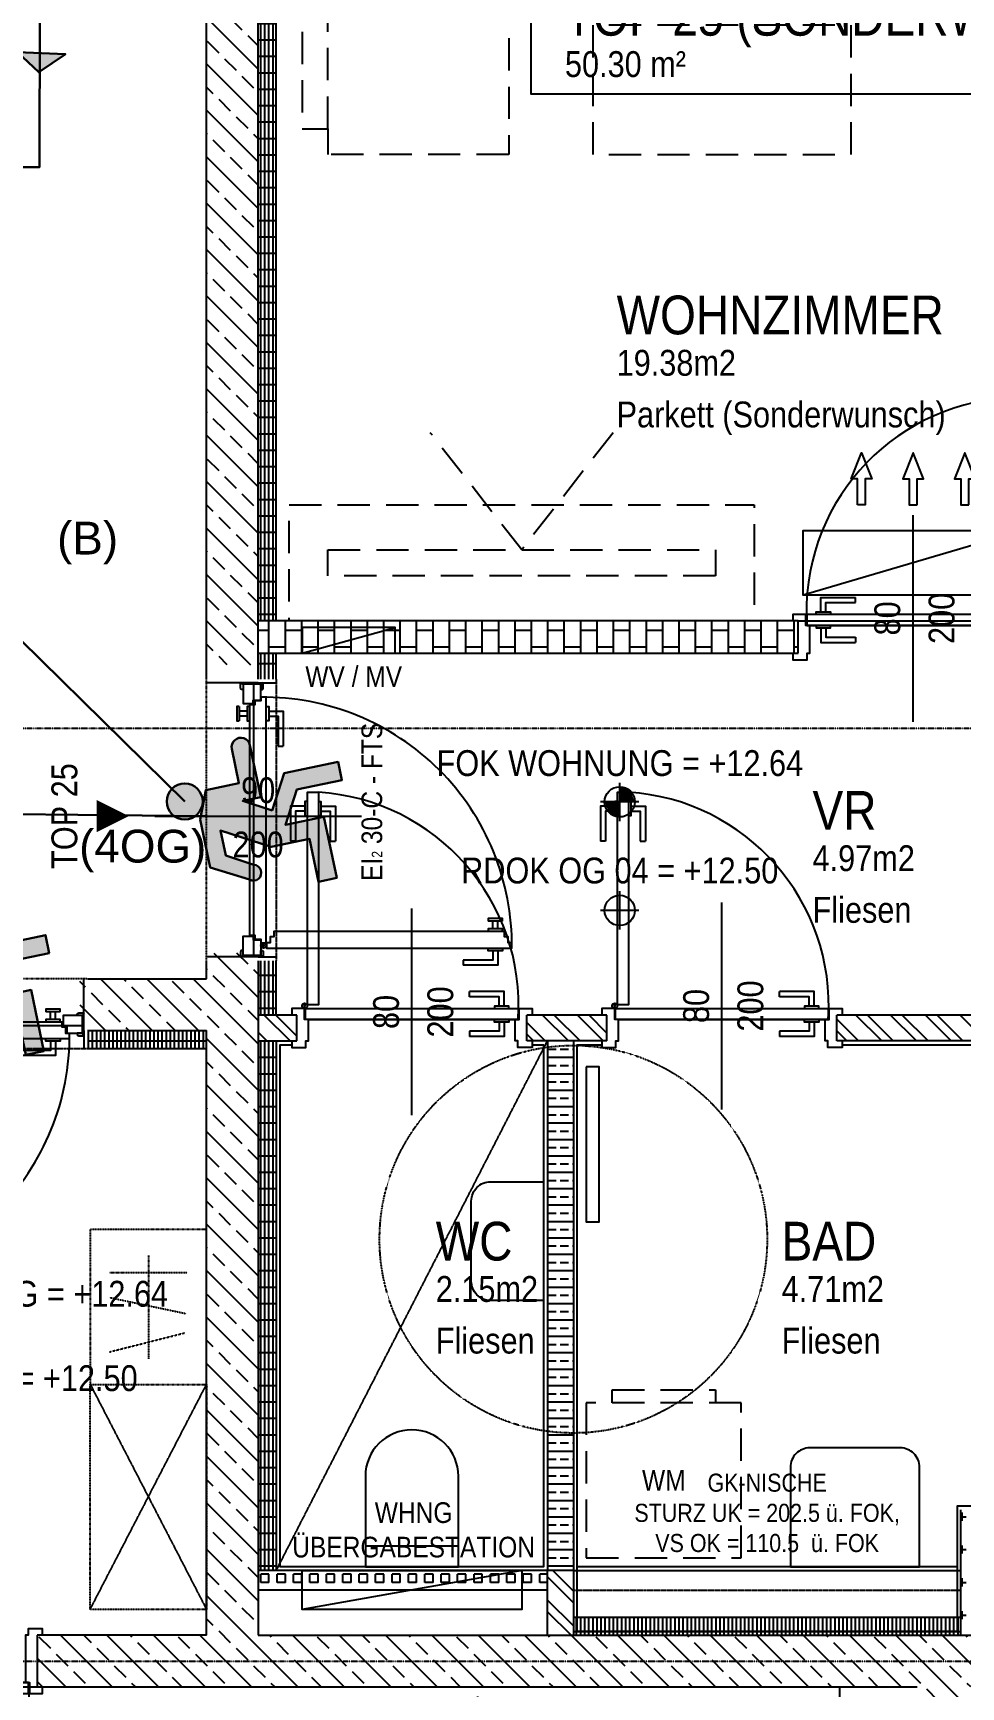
# Model space of a CAD drawing. Header units: millimetres. Extents: x -89828 to -25315, y -35442 to 69272.
# Drawn here: x -35416 to -31825, y 119 to 6519 of the extents above; entities that cross this region are included whole.
import ezdxf
from ezdxf.enums import TextEntityAlignment as Align

# ---------------------------------------------------------------- set-up
doc = ezdxf.new("R2010")
doc.units = ezdxf.units.MM
for name, pattern in [('HIDDEN', [0.375, 0.25, -0.125]), ('HIDDEN2', [0.1875, 0.125, -0.0625]), ('STRICHPUNKT', [1, 0.5, -0.25, 0, -0.25])]:
    doc.linetypes.add(name, pattern=pattern)
for name, color, linetype in [('00_HLP---------M0', 6, 'Continuous'), ('01-ANS-G00-L04-M0', 8, 'Continuous'), ('01-SYM-G00-L04-M0', 8, 'Continuous'), ('01-TXT---------M0', 1, 'Continuous'), ('01-TXT---------PP', 1, 'Continuous'), ('01-TXT-G00-L04-M0', 1, 'Continuous'), ('02-ANS-G00-L04-M0', 8, 'Continuous'), ('02-AXO-G00-L04-M0', 8, 'STRICHPUNKT'), ('02-DIM-G00-L04-ACHSEN', 8, 'Continuous'), ('02-FIL-G00-L04-ORANGE', 40, 'Continuous'), ('02-FIL-G00-L04-STB', 8, 'Continuous'), ('02-FLI-G00-L04-M0', 141, 'Continuous'), ('02-HID-G00-L04-M0', 8, 'HIDDEN2'), ('02-TWA---------M0', 4, 'Continuous'), ('02-TWA-G00-L04-M0', 4, 'Continuous'), ('02-ZWA---------M0', 2, 'Continuous'), ('02-ZWA-G00-L04-M0', 2, 'Continuous'), ('03-HID-G00-L04-M0', 8, 'HIDDEN2'), ('05-STO---------M0', 1, 'Continuous'), ('05-STO--------M0', 1, 'Continuous'), ('05-SYM---------M0', 8, 'Continuous'), ('05-SYM--------M0', 8, 'Continuous'), ('05-SYM-G00-L04-M0', 8, 'Continuous'), ('05-TXT--------M0', 8, 'Continuous'), ('05-TXT-G00-L04-M0', 8, 'Continuous'), ('05_HLP---------M0', 6, 'Continuous'), ('07-BAR-G00-L04-M0', 8, 'HIDDEN2'), ('07-SAN-G00-L04-FBHZG-EVERT', 8, 'Continuous'), ('07-SAN-G00-L04-KLIMA', 8, 'Continuous'), ('07-SAN-G00-L04-M0', 8, 'Continuous'), ('07-SYM-G00-L04-M0', 8, 'STRICHPUNKT'), ('07_MOB-G00-L04-M0', 6, 'HIDDEN2')]:
    doc.layers.add(name, color=color, linetype=linetype)
doc.styles.add('ARIAL', font='arial.ttf', dxfattribs={"width": 0.85})
doc.styles.get("Standard").update_dxf_attribs({"font": 'arial.ttf'})
doc.dimstyles.new('pp chromy&schneider', dxfattribs={"dimscale": 0.005, "dimtxt": 25, "dimasz": 10, "dimexe": 0, "dimexo": 0, "dimgap": 5, "dimtad": 1, "dimdec": 1, "dimlfac": 100, "dimrnd": 0.1, "dimzin": 9, "dimdsep": 46, "dimtxsty": 'ARIAL', "dimblk": 'c&s kote', "dimcen": 0, "dimse1": 1, "dimse2": 1, "dimclrd": 8, "dimclrt": 8, "dimadec": 0, "dimazin": 0, "dimtfac": 0.75, "dimtdec": 1, "dimtix": 1, "dimtmove": 2, "dimatfit": 0, "dimldrblk": 'NONE', "dimfxl": 1, "dimtolj": 1, "dimlwd": -1, "dimarcsym": 0})
pattern_1 = [(135, (-114957.16, -39290.58), (-89.80256, -89.80256), []), (135, (-114957.16, -39200.78), (-89.80256, -89.80256), [63.5, -31.75])]
pattern_2 = [(90, (-114957.161, -39290.578), (-15.875, 4e-13), []), (180, (-114957.16, -39290.58), (-2e-12, -63.5), [])]
pattern_3 = [(135, (-114957.16, -39290.58), (-67.35192, -67.35192), []), (135, (-114957.16, -39245.68), (-67.35192, -67.35192), [])]

# ---------------------------------------------------------------- blocks, each defined once
blk = doc.blocks.new('05-TXT')
at = {"layer": '05-TXT--------M0'}
blk.add_line((-0.4, 0), (0.4, 0), dxfattribs=at)
at = {"layer": '05-TXT--------M0', "color": 8, "style": 'ARIAL', "width": 0.85}
blk.add_attdef('BREITE', text='', height=0.1, dxfattribs=at).set_placement((0, 0.05), align=Align.CENTER)
blk.add_attdef('HÖHE', text='', height=0.1, rotation=360, dxfattribs=at).set_placement((0, -0.06), align=Align.TOP_CENTER)
blk = doc.blocks.new('01-SQM')
at = {"layer": '01-TXT---------M0', "color": 1, "style": 'ARIAL', "width": 0.85}
blk.add_attdef('ROOM', (0, 0), '', height=0.15, dxfattribs=at)
blk.add_attdef('AREA', text='', height=0.1, dxfattribs=at).set_placement((0, -0.06), align=Align.TOP_LEFT)
at = {"layer": '01-TXT---------PP', "color": 1, "style": 'ARIAL', "width": 0.85}
blk.add_attdef('NR', text='', height=0.15, dxfattribs=at).set_placement((-0.1173, 0), align=Align.RIGHT)
blk.add_attdef('FLOOR', text='', height=0.1, dxfattribs=at).set_placement((0, -0.26), align=Align.TOP_LEFT)
blk = doc.blocks.new('WET')
at = {"layer": '02-TWA---------M0'}
for points in [[(-0.53, 0), (-0.53, 0.2)], [(0.53, 0), (0.53, 0.2)]]:
    blk.add_lwpolyline(points, dxfattribs=at)
at = {"layer": '02-ZWA---------M0'}
for points in [[(-0.53, 0), (-0.53, -0.07)], [(0.53, 0), (0.53, -0.07)]]:
    blk.add_lwpolyline(points, dxfattribs=at)
at = {"layer": '05-STO---------M0'}
for points in [[(-0.525, 0.058), (-0.505, 0.058), (-0.505, 0.063, 0.414214), (-0.51, 0.068), (-0.53, 0.068)], [(0.525, 0.058), (0.505, 0.058), (0.505, 0.063, -0.414214), (0.51, 0.068), (0.53, 0.068)], [(-0.525, -0.01), (-0.505, -0.01), (-0.505, -0.015, -0.414214), (-0.51, -0.02), (-0.53, -0.02)], [(0.525, -0.01), (0.505, -0.01), (0.505, -0.015, 0.414214), (0.51, -0.02), (0.53, -0.02)]]:
    blk.add_lwpolyline(points, format="xyb", close=True, dxfattribs=at)
for points in [[(-0.464, -0.01), (-0.525, -0.01), (-0.525, 0.058), (-0.45, 0.058), (-0.45, 0.058), (-0.45, 0.058), (-0.45, 0.0195), (-0.464, 0.0195), (-0.464, -0.01)], [(0.464, -0.01), (0.525, -0.01), (0.525, 0.058), (0.45, 0.058), (0.45, 0.058), (0.45, 0.058), (0.45, 0.0195), (0.464, 0.0195), (0.464, -0.01)]]:
    blk.add_lwpolyline(points, dxfattribs=at)
at = {"layer": '05-SYM---------M0'}
for p, q in [((-0.422, -0.908), (-0.392, -0.908)), ((-0.422, -0.928), (-0.392, -0.928))]:
    blk.add_line(p, q, dxfattribs=at)
for points in [[(0.53, 0.018), (-0.53, 0.018)], [(-0.432, -0.061), (-0.432, -0.061), (-0.452, -0.061), (-0.452, -0.046), (-0.476, -0.046), (-0.476, -0.032), (-0.496, -0.032), (-0.496, -0.982), (-0.476, -0.982), (-0.476, -0.968), (-0.452, -0.968), (-0.452, -0.953), (-0.432, -0.953), (-0.432, -0.061)], [(-0.491, -0.021), (-0.481, -0.021)], [(-0.486, -0.026), (-0.486, -0.016)], [(-0.506, -0.928), (-0.562, -0.928), (-0.562, -0.793)], [(-0.542, -0.793), (-0.562, -0.793)], [(-0.506, -0.908), (-0.542, -0.908), (-0.542, -0.793)], [(-0.496, -0.9455), (-0.506, -0.9455), (-0.506, -0.8905), (-0.496, -0.8905)], [(-0.432, -0.9455), (-0.422, -0.9455), (-0.422, -0.8905), (-0.432, -0.8905)], [(-0.392, -0.9455), (-0.382, -0.9455), (-0.382, -0.8905), (-0.392, -0.8905)], [(-0.392, -0.9455), (-0.392, -0.8905)]]:
    blk.add_lwpolyline(points, dxfattribs=at)
blk.add_circle((-0.486, -0.021), 0.01, dxfattribs=at)
blk.add_arc((-0.486, -0.021), 0.9611, 269.40381, 0.65581, dxfattribs=at)
at = {"layer": '05_HLP---------M0'}
for p, q in [((0.401, 0.043), (0.401, 0.073)), ((0.421, 0.043), (0.421, 0.073))]:
    blk.add_line(p, q, dxfattribs=at)
for points in [[(0.4385, 0.073), (0.4385, 0.083), (0.3835, 0.083), (0.3835, 0.073)], [(0.4385, 0.073), (0.3835, 0.073)], [(-0.446, 0.033), (-0.446, 0.033), (-0.446, 0.013), (-0.461, 0.013), (-0.461, -0.011), (-0.475, -0.011), (-0.475, -0.031), (0.475, -0.031), (0.475, -0.011), (0.461, -0.011), (0.461, 0.013), (0.446, 0.013), (0.446, 0.033), (-0.446, 0.033)], [(0.4385, 0.033), (0.4385, 0.043), (0.3835, 0.043), (0.3835, 0.033)], [(0.421, -0.041), (0.421, -0.097), (0.286, -0.097)], [(0.401, -0.041), (0.401, -0.077), (0.286, -0.077)], [(0.4385, -0.031), (0.4385, -0.041), (0.3835, -0.041), (0.3835, -0.031)], [(0.286, -0.077), (0.286, -0.097)]]:
    blk.add_lwpolyline(points, dxfattribs=at)
blk = doc.blocks.new('TÜR-80_20er-WAND')
at = {"layer": '00_HLP---------M0'}
for points in [[(-0.3575, 0.045), (-0.3575, 0.101), (-0.2225, 0.101)], [(-0.3375, 0.045), (-0.3375, 0.081), (-0.2225, 0.081)], [(-0.2225, 0.081), (-0.2225, 0.101)], [(-0.375, 0.035), (-0.375, 0.045), (-0.32, 0.045), (-0.32, 0.035)], [(0.4, -0.007), (-0.4, -0.007)], [(-0.375, -0.007), (-0.375, -0.017), (-0.32, -0.017), (-0.32, -0.007)], [(-0.3575, -0.017), (-0.3575, -0.073), (-0.2225, -0.073)], [(-0.3375, -0.017), (-0.3375, -0.053), (-0.2225, -0.053)], [(-0.2225, -0.053), (-0.2225, -0.073)]]:
    blk.add_lwpolyline(points, dxfattribs=at)
blk.add_lwpolyline([(0.4115, 0.035), (-0.4115, 0.035), (-0.4115, 0.035), (-0.4115, -0.007), (0.4115, -0.007)], close=True, dxfattribs=at)
at = {"layer": '02-TWA---------M0'}
for points in [[(-0.445, -0.19), (-0.445, 0.01)], [(0.445, -0.19), (0.445, 0.01)]]:
    blk.add_lwpolyline(points, dxfattribs=at)
at = {"layer": '05-STO--------M0'}
for points in [[(-0.465, -0.19), (-0.465, -0.215), (-0.41, -0.215), (-0.41, -0.19), (-0.4, -0.19), (-0.4, -0.007), (-0.415, -0.007), (-0.415, 0.035), (-0.465, 0.035), (-0.465, 0.01)], [(0.465, -0.19), (0.465, -0.215), (0.41, -0.215), (0.41, -0.19), (0.4, -0.19), (0.4, -0.007), (0.415, -0.007), (0.415, 0.035), (0.465, 0.035), (0.465, 0.01)]]:
    blk.add_lwpolyline(points, dxfattribs=at)
at = {"layer": '05-SYM---------M0'}
for points in [[(0.362, 0.836), (0.352, 0.836), (0.352, 0.781), (0.362, 0.781)], [(0.404, 0.836), (0.414, 0.836), (0.414, 0.781), (0.404, 0.781)], [(0.352, 0.8185), (0.296, 0.8185), (0.296, 0.6835)], [(0.352, 0.7985), (0.316, 0.7985), (0.316, 0.6835)], [(0.414, 0.8185), (0.47, 0.8185), (0.47, 0.6835)], [(0.414, 0.7985), (0.45, 0.7985), (0.45, 0.6835)], [(0.316, 0.6835), (0.296, 0.6835)], [(0.45, 0.6835), (0.47, 0.6835)]]:
    blk.add_lwpolyline(points, dxfattribs=at)
at = {"layer": '05-SYM--------M0'}
blk.add_lwpolyline([(0.404, 0.0495), (0.404, 0.8725), (0.404, 0.8725), (0.362, 0.8725), (0.362, 0.0495)], close=True, dxfattribs=at)
for points in [[(0.41, 0.046), (0.42, 0.046)], [(0.415, 0.041), (0.415, 0.051)]]:
    blk.add_lwpolyline(points, dxfattribs=at)
blk.add_circle((0.415, 0.046), 0.01, dxfattribs=at)
blk.add_arc((0.415, 0.046), 0.8282, 93.66912, 183.66912, dxfattribs=at)
blk = doc.blocks.new('00-top')
blk.add_lwpolyline([(0, 0, 0, 0.125, 0), (-0.125, 0, 0.125, 0.125, 0)], format="xyseb")
at = {"layer": '01-TXT---------M0', "color": 8, "style": 'ARIAL', "width": 0.85}
for tag, p in [('NUMBER', (-0.3, 0)), ('TOP', (-0.65, 0))]:
    blk.add_attdef(tag, text='', height=0.1, rotation=90, dxfattribs=at).set_placement(p, align=Align.MIDDLE_CENTER)
blk = doc.blocks.new('01-HK1')
for p, q in [((-0.0005, -0.0742), (-0.0005, 0.0742)), ((0.0737, 0), (-0.0747, 0))]:
    blk.add_line(p, q)
blk.add_circle((-0.0005, 0), 0.0586)
for points in [[(-0.0005, 0.0586), (0.0409, 0.0414), (-0.0005, 0)], [(-0.0005, 0), (0.0581, 0), (0.0409, 0.0414)], [(-0.0591, 0), (-0.0419, -0.0414), (-0.0005, 0)], [(-0.0419, -0.0414), (-0.0005, -0.0586), (-0.0005, 0)]]:
    blk.add_solid(points)
at = {"layer": '01-TXT---------M0', "color": 8, "style": 'ARIAL', "width": 0.85}
blk.add_attdef('HEIGHT', text='', height=0.1, dxfattribs=at).set_placement((0, 0.2), align=Align.TOP_CENTER)
blk = doc.blocks.new('ECKSOFA_SCHMAL')
for points in [[(0.9, 1.7), (0.2, 1.7)], [(0.2, 1.6), (0.2, 1.7)], [(2.4, 0.875), (0.9, 0.875), (0.9, 1.7)]]:
    blk.add_lwpolyline(points)
at = {"flags": 128}
blk.add_lwpolyline([(1.225, 1.2), (1.225, 1.7), (2.225, 1.7), (2.225, 1.2)], close=True, dxfattribs=at)
blk.add_lwpolyline([(0.2, 1.6), (0.2, 1.6), (0.2, 1.6), (0.2, 0.2), (2.4, 0.2), (2.4, 0.9), (2.5, 0.9), (2.5, 0.1), (0.1, 0.1), (0.1, 1.6)], close=True)
blk = doc.blocks.new('TV-180')
at = {"flags": 128}
blk.add_lwpolyline([(0, -1.8), (0, 0), (0.45, 0), (0.45, -1.8)], close=True, dxfattribs=at)
blk.add_lwpolyline([(0.275, -0.15), (0.275, -1.65), (0.175, -1.65), (0.175, -0.15)], close=True)
blk.add_lwpolyline([(0.7286, -1.2536), (0.275, -0.9), (0.7286, -0.5464)])
blk = doc.blocks.new('07-WT60')
blk.add_lwpolyline([(-0.015, 0.25), (-0.4, 0.25, 0.414214), (-0.475, 0.175), (-0.475, -0.175, 0.414214), (-0.4, -0.25), (-0.015, -0.25)], format="xyb", close=True)
blk = doc.blocks.new('07-WM')
at = {"linetype": 'HIDDEN', "ltscale": 0.5}
blk.add_lwpolyline([(0.05, -0.05), (0.05, -0.65), (0.65, -0.65), (0.65, -0.05)], close=True, dxfattribs=at)
blk.add_lwpolyline([(0.65, -0.15), (0.7, -0.15), (0.7, -0.55), (0.65, -0.55)], dxfattribs=at)
blk = doc.blocks.new('07-WC')
blk.add_lwpolyline([(-0.015, -0.18), (-0.365, -0.18, -1), (-0.365, 0.18, 0), (-0.015, 0.18), (-0.015, -0.18)], format="xyb", close=True)
blk.add_lwpolyline([(-0.095, -0.18), (-0.095, 0.18)])
blk = doc.blocks.new('07-WT-WC')
blk.add_lwpolyline([(1.005, -0.015), (1.005, -0.22, -0.414214), (0.93, -0.295), (0.62, -0.295, -0.414214), (0.545, -0.22), (0.545, -0.015)], format="xyb", close=True)
blk = doc.blocks.new('möbel_schreibtisch')
at = {"flags": 128}
blk.add_lwpolyline([(0, -0.1), (-0.6, -0.1), (-0.6, 1.3), (0, 1.3)], close=True, dxfattribs=at)
blk.add_lwpolyline([(-1.056, 0.8021, 0.39805), (-1.1032, 0.7521), (-1.1032, 0.4467, 0.39805), (-1.056, 0.3968), (-0.706, 0.3774, 0.430564), (-0.6532, 0.4273), (-0.6532, 0.7716, 0.430564), (-0.706, 0.8215)], format="xyb", close=True, dxfattribs=at)
blk.add_arc((-0.6532, 0.5994), 0.5031, 153.43495, 206.56505)
blk = doc.blocks.new('TÜR-80_12-5er-WAND')
at = {"layer": '00_HLP---------M0'}
blk.add_lwpolyline([(-0.025, 0.4115), (-0.025, -0.4115), (-0.025, -0.4115), (0.017, -0.4115), (0.017, 0.4115)], close=True, dxfattribs=at)
for points in [[(0.017, 0.4), (0.017, -0.4)], [(-0.035, -0.3575), (-0.091, -0.3575), (-0.091, -0.2225)], [(-0.071, -0.2225), (-0.091, -0.2225)], [(-0.035, -0.3375), (-0.071, -0.3375), (-0.071, -0.2225)], [(0.027, -0.3575), (0.083, -0.3575), (0.083, -0.2225)], [(0.027, -0.3375), (0.063, -0.3375), (0.063, -0.2225)], [(0.063, -0.2225), (0.083, -0.2225)], [(-0.025, -0.375), (-0.035, -0.375), (-0.035, -0.32), (-0.025, -0.32)], [(0.017, -0.375), (0.027, -0.375), (0.027, -0.32), (0.017, -0.32)]]:
    blk.add_lwpolyline(points, dxfattribs=at)
at = {"layer": '02-ZWA---------M0'}
for points in [[(0.125, 0.445), (0, 0.445)], [(0.125, -0.445), (0, -0.445)]]:
    blk.add_lwpolyline(points, dxfattribs=at)
at = {"layer": '05-STO--------M0'}
for points in [[(0.125, 0.465), (0.15, 0.465), (0.15, 0.41), (0.125, 0.41), (0.125, 0.4), (0.017, 0.4), (0.017, 0.415), (-0.025, 0.415), (-0.025, 0.465), (0, 0.465)], [(0.125, -0.465), (0.15, -0.465), (0.15, -0.41), (0.125, -0.41), (0.125, -0.4), (0.017, -0.4), (0.017, -0.415), (-0.025, -0.415), (-0.025, -0.465), (0, -0.465)]]:
    blk.add_lwpolyline(points, dxfattribs=at)
at = {"layer": '05-SYM---------M0'}
for points in [[(-0.8085, 0.414), (-0.8085, 0.47), (-0.6735, 0.47)], [(-0.7885, 0.414), (-0.7885, 0.45), (-0.6735, 0.45)], [(-0.6735, 0.45), (-0.6735, 0.47)], [(-0.826, 0.404), (-0.826, 0.414), (-0.771, 0.414), (-0.771, 0.404)], [(-0.826, 0.362), (-0.826, 0.352), (-0.771, 0.352), (-0.771, 0.362)], [(-0.8085, 0.352), (-0.8085, 0.296), (-0.6735, 0.296)], [(-0.7885, 0.352), (-0.7885, 0.316), (-0.6735, 0.316)], [(-0.6735, 0.316), (-0.6735, 0.296)]]:
    blk.add_lwpolyline(points, dxfattribs=at)
at = {"layer": '05-SYM--------M0'}
blk.add_lwpolyline([(-0.0395, 0.404), (-0.8625, 0.404), (-0.8625, 0.404), (-0.8625, 0.362), (-0.0395, 0.362)], close=True, dxfattribs=at)
for points in [[(-0.031, 0.415), (-0.041, 0.415)], [(-0.036, 0.41), (-0.036, 0.42)]]:
    blk.add_lwpolyline(points, dxfattribs=at)
blk.add_circle((-0.036, 0.415), 0.01, dxfattribs=at)
blk.add_arc((-0.036, 0.415), 0.8282, 183.66912, 273.66912, dxfattribs=at)
blk = doc.blocks.new('TÜR-80_10er-WAND')
at = {"layer": '00_HLP---------M0'}
for points in [[(-0.3575, 0.027), (-0.3575, 0.083), (-0.2225, 0.083)], [(-0.2225, 0.063), (-0.2225, 0.083)], [(0.4, 0.017), (-0.4, 0.017)], [(-0.375, 0.017), (-0.375, 0.027), (-0.32, 0.027), (-0.32, 0.017)], [(-0.3375, 0.027), (-0.3375, 0.063), (-0.2225, 0.063)], [(-0.375, -0.025), (-0.375, -0.035), (-0.32, -0.035), (-0.32, -0.025)], [(-0.3575, -0.035), (-0.3575, -0.091), (-0.2225, -0.091)], [(-0.3375, -0.035), (-0.3375, -0.071), (-0.2225, -0.071)], [(-0.2225, -0.071), (-0.2225, -0.091)]]:
    blk.add_lwpolyline(points, dxfattribs=at)
blk.add_lwpolyline([(0.4115, -0.025), (-0.4115, -0.025), (-0.4115, -0.025), (-0.4115, 0.017), (0.4115, 0.017)], close=True, dxfattribs=at)
at = {"layer": '02-ZWA---------M0'}
for points in [[(-0.445, 0.1), (-0.445, 0)], [(0.445, 0.1), (0.445, 0)]]:
    blk.add_lwpolyline(points, dxfattribs=at)
at = {"layer": '05-STO--------M0'}
for points in [[(-0.465, 0.1), (-0.465, 0.125), (-0.41, 0.125), (-0.41, 0.1), (-0.4, 0.1), (-0.4, 0.017), (-0.415, 0.017), (-0.415, -0.025), (-0.465, -0.025), (-0.465, 0)], [(0.465, 0.1), (0.465, 0.125), (0.41, 0.125), (0.41, 0.1), (0.4, 0.1), (0.4, 0.017), (0.415, 0.017), (0.415, -0.025), (0.465, -0.025), (0.465, 0)]]:
    blk.add_lwpolyline(points, dxfattribs=at)
at = {"layer": '05-SYM---------M0'}
for points in [[(0.352, -0.8085), (0.296, -0.8085), (0.296, -0.6735)], [(0.316, -0.6735), (0.296, -0.6735)], [(0.352, -0.7885), (0.316, -0.7885), (0.316, -0.6735)], [(0.414, -0.8085), (0.47, -0.8085), (0.47, -0.6735)], [(0.414, -0.7885), (0.45, -0.7885), (0.45, -0.6735)], [(0.45, -0.6735), (0.47, -0.6735)], [(0.362, -0.826), (0.352, -0.826), (0.352, -0.771), (0.362, -0.771)], [(0.404, -0.826), (0.414, -0.826), (0.414, -0.771), (0.404, -0.771)]]:
    blk.add_lwpolyline(points, dxfattribs=at)
at = {"layer": '05-SYM--------M0'}
blk.add_lwpolyline([(0.404, -0.0395), (0.404, -0.8625), (0.404, -0.8625), (0.362, -0.8625), (0.362, -0.0395)], close=True, dxfattribs=at)
for points in [[(0.41, -0.036), (0.42, -0.036)], [(0.415, -0.031), (0.415, -0.041)]]:
    blk.add_lwpolyline(points, dxfattribs=at)
blk.add_circle((0.415, -0.036), 0.01, dxfattribs=at)
blk.add_arc((0.415, -0.036), 0.8282, 176.33088, 266.33088, dxfattribs=at)
blk = doc.blocks.new('c&s kote')
at = {"color": 8}
for p, q in [((0, -2), (0, 2)), ((0, 2), (0, -2)), ((-2, 0), (2, 0)), ((2, 0), (-2, 0))]:
    blk.add_line(p, q, dxfattribs=at)
blk.add_circle((0, 0), 0.5, dxfattribs=at)
blk = doc.blocks.new('*D357')
at = {"layer": '02-DIM-G00-L04-ACHSEN', "color": 8, "transparency": 16777216}
blk.add_arc((-28844.5, 20569.4), 378.3, 0.00757, 89.99243, dxfattribs=at)
at = {"layer": 'Defpoints', "color": 0, "transparency": 16777216}
for p in [(-28844.5, 23033.1), (-28517, 20758.5), (-60133.8, 20569.4), (-26444.5, 20569.4), (-28844.5, -11894.3)]:
    blk.add_point(p, dxfattribs=at)
at = {"layer": '02-DIM-G00-L04-ACHSEN', "color": 8, "transparency": 16777216, "xscale": 0.05, "yscale": 0.05, "zscale": 0.05}
for p, rotation in [((-28844.5, 20947.7), 179.9962131424511), ((-28466.3, 20569.4), 270.0037868588788)]:
    blk.add_blockref('c&s kote', p, dxfattribs=dict(at, rotation=rotation))
at = {"layer": '02-DIM-G00-L04-ACHSEN', "color": 8, "transparency": 16777216, "insert": (-28577, 20836.9), "char_height": 0.125, "attachment_point": 5, "rotation": 315, "style": 'ARIAL'}
blk.add_mtext('\\A1;90.00°', dxfattribs=at)
blk = doc.blocks.new('_None')
blk = doc.blocks.new('*D394')
at = {"layer": '02-DIM-G00-L04-ACHSEN', "color": 8, "transparency": 16777216}
blk.add_arc((-57014.5, -8823.9), 946.5, 179.31551, 269.99697, dxfattribs=at)
at = {"layer": 'Defpoints', "color": 0, "transparency": 16777216}
for p in [(-57014.5, 23033.1), (-60057.2, -8787.4), (-26444.5, -9190.8), (-57838, -9290.6), (-57014.5, -11894.3)]:
    blk.add_point(p, dxfattribs=at)
at = {"layer": '02-DIM-G00-L04-ACHSEN', "color": 8, "transparency": 16777216, "xscale": 0.05, "yscale": 0.05, "zscale": 0.05}
for p, rotation in [((-57961, -8812.6), 89.31399696882043), ((-57014.5, -9770.4), 359.9984866771429)]:
    blk.add_blockref('c&s kote', p, dxfattribs=dict(at, rotation=rotation))
at = {"layer": '02-DIM-G00-L04-ACHSEN', "color": 8, "transparency": 16777216, "insert": (-57687.8, -9489.1), "char_height": 0.125, "attachment_point": 5, "rotation": 314.65624, "style": 'ARIAL'}
blk.add_mtext('\\A1;90.69°', dxfattribs=at)
blk = doc.blocks.new('*D395')
at = {"layer": '02-DIM-G00-L04-ACHSEN', "color": 8, "transparency": 16777216}
blk.add_arc((-28844.5, -9162), 916.3, 270.00313, 359.30936, dxfattribs=at)
at = {"layer": 'Defpoints', "color": 0, "transparency": 16777216}
for p in [(-28844.5, 23033.1), (-60057.2, -8787.4), (-26444.5, -9190.8), (-28389.6, -9957.3), (-28844.5, -11894.3)]:
    blk.add_point(p, dxfattribs=at)
at = {"layer": '02-DIM-G00-L04-ACHSEN', "color": 8, "transparency": 16777216, "xscale": 0.05, "yscale": 0.05, "zscale": 0.05}
for p, rotation in [((-27928.3, -9173), 89.31092035926187), ((-28844.5, -10078.2), 180.001563286988)]:
    blk.add_blockref('c&s kote', p, dxfattribs=dict(at, rotation=rotation))
at = {"layer": '02-DIM-G00-L04-ACHSEN', "color": 8, "transparency": 16777216, "insert": (-28200.6, -9813.7), "char_height": 0.125, "attachment_point": 5, "rotation": 44.65624, "style": 'ARIAL'}
blk.add_mtext('\\A1;89.31°', dxfattribs=at)
blk = doc.blocks.new('KLIMAGERÄT')
for points in [[(-0.425, 0), (0.425, 0), (0.425, -0.25), (-0.425, -0.25), (-0.425, 0)], [(-0.215, -0.35), (-0.215, -0.45), (-0.24, -0.45), (-0.2, -0.55), (-0.2, -0.55), (-0.16, -0.45), (-0.185, -0.45), (-0.185, -0.35), (-0.215, -0.35)], [(-0.015, -0.35), (-0.015, -0.45), (-0.04, -0.45), (0, -0.55), (0, -0.55), (0.04, -0.45), (0.015, -0.45), (0.015, -0.35), (-0.015, -0.35)], [(0.215, -0.35), (0.215, -0.45), (0.24, -0.45), (0.2, -0.55), (0.2, -0.55), (0.16, -0.45), (0.185, -0.45), (0.185, -0.35), (0.215, -0.35)]]:
    blk.add_lwpolyline(points, close=True)
blk.add_lwpolyline([(-0.425, -0.25), (0.425, 0)])
blk = doc.blocks.new('01-HK2')
for p, q in [((0, -0.098), (0, 0.098)), ((0.098, 0), (-0.098, 0))]:
    blk.add_line(p, q)
blk.add_circle((0, 0), 0.0773)
at = {"layer": '01-TXT---------M0', "color": 8, "style": 'ARIAL', "width": 0.85}
blk.add_attdef('HEIGHT', text='', height=0.1, rotation=360, dxfattribs=at).set_placement((0, 0.132), align=Align.BOTTOM_CENTER)
blk = doc.blocks.new('9809550')
at = {"color": 18, "lineweight": 30, "true_color": 0x000000}
for points in [[(423921.7, 99168.8), (423956.8, 99168.8), (423956.8, 99202.9), (423984.5, 99214.5), (424033.7, 99214.5), (424053.8, 99178.3)], [(424040.2, 99170.9), (424025.2, 99196.7), (423999.7, 99196.8), (424026.2, 99150.3), (424026.2, 99110.9), (424070.2, 99110.9), (424070.2, 99092.3), (424007.5, 99092.3), (424007.5, 99131.7), (423975, 99113.1), (423975, 99067), (423956.5, 99067), (423956.5, 99122.4), (423990.5, 99141.9), (423975.1, 99168.8), (423975.1, 99150.2), (423921.7, 99150.3)]]:
    blk.add_lwpolyline(points, dxfattribs=at)
blk.add_circle((423963.6, 99225.9), 18.1, dxfattribs=at)
for centre, radius, start, end in [((423921.7, 99159.5), 9.27, 89.9849, 270.0151), ((424047.8, 99173.1), 7.96, 195.7299, 41.4005)]:
    blk.add_arc(centre, radius, start, end, dxfattribs=at)
blk = doc.blocks.new('750298750')
h = blk.add_hatch(color=3)
h.paths.add_polyline_path([(426943.6, 99576.9), (426968.1, 99576.8), (426982.5, 99552, 1.25347), (426995.6, 99559.2), (426976.3, 99594), (426929, 99594), (426902.3, 99582.8), (426902.3, 99550), (426868.6, 99550, 1), (426868.6, 99532.2), (426919.9, 99532.1), (426919.9, 99550), (426934.8, 99524.1), (426902.1, 99505.4), (426902.1, 99452.1), (426919.8, 99452.1), (426919.8, 99496.4), (426951.1, 99514.3), (426951.1, 99476.4), (427011.4, 99476.4), (427011.4, 99494.3), (426969.1, 99494.3), (426969.1, 99532.2)])
h.paths.add_polyline_path([(426891.5, 99604.9, 1), (426926.3, 99604.9, 1)])
at = {"xscale": 0.9619413167778113, "yscale": 0.9619413167778113, "zscale": 0.9619413167778113}
blk.add_blockref('9809550', (19080.8, 4155.4), dxfattribs=at)
blk = doc.blocks.new('4444444')
at = {"lineweight": 30}
h = blk.add_hatch(color=100, dxfattribs=at)
h.dxf.hatch_style = 1
h.paths.add_polyline_path([(431810.8, 98429.5), (431736, 98429.5), (431806.7, 98326.5)])
h.paths.add_polyline_path([(431814, 98511.5), (431736, 98429.5), (431810.8, 98429.5)])
at = {"color": 102, "lineweight": 30, "true_color": 0x21de37}
blk.add_lwpolyline([(431736, 98429.5), (431806.7, 98326.5), (431736, 98429.5), (431814, 98511.5), (431806.7, 98326.5)], dxfattribs=at)

msp = doc.modelspace()

# ---------------------------------------------------------------- hatches: boundary and pattern name
at = {"layer": '02-FIL-G00-L04-ORANGE', "true_color": 0x636466}
h = msp.add_hatch(dxfattribs=at)
h.set_pattern_fill('GRATE', color=251, scale=20, angle=197.04654128, style=0)
h.set_pattern_definition(pattern_2)
h.paths.add_polyline_path([(-34474.5294, 7749.4223), (-34544.5294, 7749.4223), (-34544.5294, 4244.4223), (-34474.5294, 4244.4223)])
h = msp.add_hatch(dxfattribs=at)
h.set_pattern_fill('BRICK', color=251, scale=10, angle=197.04654128, style=0)
h.set_pattern_definition([(90, (-114957.16, -39290.58), (-63.5, 2e-12), []), (180, (-114957.16, -39290.58), (-3e-12, -127), [63.5, -63.5]), (180, (-114957.16, -39227.08), (-3e-12, -127), [-63.5, 63.5])])
h.paths.add_polyline_path([(-34544.5294, 4244.4223), (-34544.5294, 4119.4223), (-32454.5294, 4119.4223), (-32454.5294, 4244.4223)])
h = msp.add_hatch(dxfattribs=at)
h.set_pattern_fill('GRATE', color=251, scale=20, angle=197.04654128, style=0)
h.set_pattern_definition(pattern_2)
h.paths.add_polyline_path([(-34474.5294, 4119.4223), (-34544.5294, 4119.4223), (-34544.5294, 4019.4223), (-34474.5294, 4019.4223)])
h = msp.add_hatch(dxfattribs=at)
h.set_pattern_fill('ANSI32', color=251, scale=10, angle=197.04654128, style=0)
h.set_pattern_definition(pattern_3)
h.paths.add_polyline_path([(-30824.5294, 4119.4223), (-30924.5294, 4119.4223), (-30924.5294, 2719.4222), (-32304.5294, 2719.4222), (-32304.5294, 2619.4222), (-30924.5294, 2619.4222), (-30924.5294, 809.4222), (-30824.5294, 809.4222), (-30824.5294, 1319.4223), (-29874.5294, 1319.4223), (-29874.5294, 1331.9223), (-30824.5294, 1331.9223), (-30824.5294, 1406.9223), (-29874.5294, 1406.9223), (-29874.5294, 1419.4223), (-30824.5294, 1419.4223)])
h = msp.add_hatch(dxfattribs=at)
h.set_pattern_fill('GRATE', color=251, scale=20, angle=197.04654128, style=0)
h.set_pattern_definition(pattern_2)
h.paths.add_polyline_path([(-34474.5294, 2929.4223), (-34544.5294, 2929.4223), (-34544.5294, 2719.4222), (-34474.5294, 2719.4222)])
h = msp.add_hatch(dxfattribs=at)
h.set_pattern_fill('ANSI32', color=251, scale=10, angle=197.04654128, style=0)
h.set_pattern_definition(pattern_3)
h.paths.add_polyline_path([(-34394.5294, 2719.4222), (-34544.5294, 2719.4222), (-34544.5294, 2619.4222), (-34394.5294, 2619.4222)])
h = msp.add_hatch(dxfattribs=at)
h.set_pattern_fill('ANSI32', color=251, scale=10, angle=197.04654128, style=0)
h.set_pattern_definition(pattern_3)
h.paths.add_polyline_path([(-33194.5294, 2719.4222), (-33504.5294, 2719.4222), (-33504.5294, 2619.4222), (-33194.5294, 2619.4222)])
h = msp.add_hatch(dxfattribs=at)
h.set_pattern_fill('GRATE', color=251, scale=20, angle=197.04654128, style=0)
h.set_pattern_definition(pattern_2)
h.paths.add_polyline_path([(-34744.5294, 2659.4223), (-35204.5294, 2659.4223), (-35204.5294, 2589.4223), (-34744.5294, 2589.4223)])
h = msp.add_hatch(dxfattribs=at)
h.set_pattern_fill('GRATE', color=251, scale=20, angle=197.04654128, style=0)
h.set_pattern_definition(pattern_2)
h.paths.add_polyline_path([(-34474.5294, 2619.4223), (-34544.5294, 2619.4223), (-34544.5294, 569.4223), (-34474.5294, 569.4223)])
h = msp.add_hatch(dxfattribs=at)
h.set_pattern_fill('BRASS', color=251, scale=10, angle=107.04654128, style=0)
h.set_pattern_definition([(360, (-114957.16, -39290.58), (2e-12, 63.5), []), (360, (-114957.16, -39258.83), (2e-12, 63.5), [31.75, -15.875])])
h.paths.add_polyline_path([(-33324.5294, 2619.4222), (-33424.5294, 2619.4222), (-33424.5294, 569.4222), (-33324.5294, 569.4222)])
h = msp.add_hatch(dxfattribs=at)
h.set_pattern_fill('CROSS', color=251, scale=10, angle=107.04654128, style=0)
h.set_pattern_definition([(360, (-114957.16, -39290.58), (63.5, 63.5), [31.75, -95.25]), (90, (-114941.286, -39306.45), (-63.5, 63.5), [31.75, -95.25])])
h.paths.add_polyline_path([(-30824.5294, 809.4222), (-31824.5294, 809.4222), (-31824.5294, 319.4223), (-31719.5294, 319.4223), (-31719.5294, 704.4222), (-30929.5294, 704.4222), (-30929.5294, 319.4223), (-30824.5294, 319.4223)])
h = msp.add_hatch(dxfattribs=at)
h.set_pattern_fill('SQUARE', color=251, scale=10, angle=197.04654128, style=0)
h.set_pattern_definition([(90, (-114957.16, -39290.578), (-31.75, 8e-13), [31.75, -31.75]), (180, (-114957.16, -39290.578), (-8e-13, -31.75), [31.75, -31.75])])
h.paths.add_polyline_path([(-33424.5294, 569.4222), (-34544.5294, 569.4223), (-34544.5294, 494.4223), (-33424.5294, 494.4222)])
h = msp.add_hatch(dxfattribs=at)
h.set_pattern_fill('ANSI32', color=251, scale=10, angle=197.04654128, style=0)
h.set_pattern_definition(pattern_3)
h.paths.add_polyline_path([(-33324.5294, 569.4222), (-33424.5294, 569.4222), (-33424.5294, 319.4223), (-33324.5294, 319.4223)])
h = msp.add_hatch(dxfattribs=at)
h.set_pattern_fill('GRATE', color=251, scale=20, angle=197.04654128, style=0)
h.set_pattern_definition(pattern_2)
h.paths.add_polyline_path([(-31824.5294, 389.4223), (-33324.5294, 389.4223), (-33324.5294, 319.4223), (-31824.5294, 319.4223)])
at = {"layer": '02-FIL-G00-L04-STB', "true_color": 0x636466}
h = msp.add_hatch(dxfattribs=at)
h.set_pattern_fill('ANSI33', color=251, scale=20, angle=197.04654128, style=0)
h.set_pattern_definition(pattern_1)
h.paths.add_polyline_path([(-34544.5294, 11249.4223), (-30974.5294, 11249.4223), (-30974.5294, 10359.4223), (-30774.5294, 10359.4223), (-30774.5294, 11249.4223), (-28744.5294, 11249.4223), (-28744.5294, 11449.4223), (-31794.5294, 11449.4223), (-31794.5294, 12649.4223), (-31994.5294, 12649.4223), (-31994.5294, 11449.4223), (-34794.5294, 11449.4223), (-34794.5294, 11369.4223), (-34794.5294, 11249.4223), (-34744.5294, 11249.4223), (-34744.5294, 4074.4223), (-34544.5294, 4074.4223)])
h = msp.add_hatch(dxfattribs=at)
h.set_pattern_fill('ANSI33', color=251, scale=20, angle=197.04654128, style=0)
h.set_pattern_definition(pattern_1)
h.paths.add_polyline_path([(-28744.5294, 1519.4223), (-28824.5294, 1519.4223), (-28944.5294, 1519.4223), (-28944.5294, 319.4223), (-34544.5294, 319.4223), (-34544.5294, 2959.4223), (-34744.5294, 2959.4223), (-34744.5294, 2859.4223), (-35234.5294, 2859.4223), (-35234.5294, 2659.4223), (-34744.5294, 2659.4223), (-34744.5294, 319.4223), (-35399.5294, 319.4223), (-35399.5294, 119.4223), (-31994.5294, 119.4223), (-31994.5294, -1070.5777), (-31794.5294, -1070.5777), (-31794.5294, 119.4223), (-28744.5294, 119.4223)])

# ---------------------------------------------------------------- linework, layer by layer
at = {"color": 3, "lineweight": 30}
for points in [[(-35385.77, 8434.638), (-35391.3405, 6000.1638), (-35730.5957, 6000.94)], [(-34744.5294, 3489.4223), (-35741.2658, 3499.4422)]]:
    msp.add_lwpolyline(points, dxfattribs=at)
at = {"color": 4, "lineweight": 30}
msp.add_lwpolyline([(-35961.9235, 2876.4615), (-35703.1125, 4405.0873), (-34828.7004, 3546.3109)], dxfattribs=at)
at = {"layer": '01-ANS-G00-L04-M0', "color": 251, "true_color": 0x636466}
for points in [[(-32454.5294, 4244.4223), (-31564.5294, 4244.4223)], [(-36289.5294, 119.4223), (-35399.5294, 119.4223)]]:
    msp.add_lwpolyline(points, dxfattribs=at)
at = {"layer": '01-TXT-G00-L04-M0', "color": 251, "true_color": 0x636466}
msp.add_lwpolyline([(-33487.5964, 6761.8783), (-30957.1609, 6761.8783), (-30957.1609, 6283.4232), (-33487.5964, 6283.4232)], close=True, dxfattribs=at)
at = {"layer": '02-ANS-G00-L04-M0', "color": 251, "true_color": 0x636466}
msp.add_lwpolyline([(-33324.5294, 569.4222), (-31824.5294, 569.4222)], dxfattribs=at)
at = {"layer": '02-AXO-G00-L04-M0', "color": 251, "true_color": 0x636466}
for points in [[(-60057.1609, 3829.4223), (-26444.5294, 3829.4223)], [(-60057.1609, 219.4223), (-26444.5294, 219.4223)]]:
    msp.add_lwpolyline(points, dxfattribs=at)
at = {"layer": '02-FLI-G00-L04-M0', "color": 251, "true_color": 0x636466}
for points in [[(-33484.5294, 2604.4223), (-33439.5294, 2604.4223), (-33439.5294, 584.4223), (-34459.5294, 584.4223), (-34459.5294, 2604.4223), (-34414.5294, 2604.4223)], [(-32284.5294, 2604.4223), (-30939.5294, 2604.4223), (-30939.5294, 819.4222), (-31839.5294, 819.4222), (-31839.5294, 334.4223), (-33309.5294, 334.4223), (-33309.5294, 2604.4223), (-33214.5294, 2604.4223)], [(-31839.5294, 584.4223), (-33309.5294, 584.4223)]]:
    msp.add_lwpolyline(points, dxfattribs=at)
at = {"layer": '02-HID-G00-L04-M0', "color": 251, "true_color": 0x636466}
for points in [[(-34744.5294, 2929.4223), (-34744.5294, 4019.4223)], [(-35204.5294, 2859.4223), (-36294.5294, 2859.4223)]]:
    msp.add_lwpolyline(points, dxfattribs=at)
at = {"layer": '02-HID-G00-L04-M0', "color": 251, "ltscale": 0.5, "true_color": 0x636466}
for points in [[(-34474.5294, 4019.4223), (-34474.5294, 2929.4223)], [(-36294.5294, 2589.4223), (-35204.5294, 2589.4223)], [(-33324.5294, 494.4222), (-31824.5294, 494.4222)]]:
    msp.add_lwpolyline(points, dxfattribs=at)
at = {"layer": '02-TWA-G00-L04-M0', "color": 251, "true_color": 0x636466}
for p, q in [((-34744.5294, 4019.4223), (-34744.5294, 11249.4223)), ((-34544.5294, 4019.4223), (-34544.5294, 11249.4223)), ((-34744.5294, 2859.4223), (-34744.5294, 2929.4223)), ((-34744.5294, 319.4223), (-34744.5294, 2659.4223)), ((-34544.5294, 319.4223), (-28944.5294, 319.4223))]:
    msp.add_line(p, q, dxfattribs=at)
for points in [[(-34544.5294, 2929.4223), (-34544.5294, 319.4223)], [(-35204.5294, 2859.4223), (-34744.5294, 2859.4223)], [(-35204.5294, 2659.4223), (-34744.5294, 2659.4223)], [(-34744.5294, 319.4223), (-35399.5294, 319.4223)], [(-35399.5294, 119.4223), (-31994.5294, 119.4223)]]:
    msp.add_lwpolyline(points, dxfattribs=at)
at = {"layer": '02-ZWA-G00-L04-M0', "color": 251, "true_color": 0x636466}
for p, q in [((-34474.5294, 4244.4223), (-34474.5294, 7749.4223)), ((-34544.5294, 4119.4223), (-32454.5294, 4119.4223)), ((-34474.5294, 4019.4223), (-34474.5294, 4119.4223)), ((-34474.5294, 2719.4222), (-34474.5294, 2929.4223)), ((-30924.5294, 2719.4222), (-32304.5294, 2719.4222)), ((-34544.5294, 2619.4222), (-34394.5294, 2619.4222)), ((-33194.5294, 2619.4222), (-33504.5294, 2619.4222)), ((-33424.5294, 2619.4222), (-33424.5294, 569.4222)), ((-33324.5294, 2619.4222), (-33324.5294, 319.4223)), ((-30924.5294, 2619.4222), (-32304.5294, 2619.4222)), ((-31824.5294, 319.4222), (-31824.5294, 804.4222)), ((-33324.5294, 569.4222), (-34544.5294, 569.4223)), ((-33424.5294, 319.4223), (-33424.5294, 569.4222)), ((-33424.5294, 494.4222), (-34544.5294, 494.4223))]:
    msp.add_line(p, q, dxfattribs=at)
for points in [[(-32454.5294, 4244.4223), (-34544.5294, 4244.4223)], [(-34394.5294, 2719.4222), (-34544.5294, 2719.4222)], [(-33194.5294, 2719.4222), (-33504.5294, 2719.4222)], [(-35204.5294, 2589.4223), (-34744.5294, 2589.4223)], [(-34474.5294, 2619.4222), (-34474.5294, 569.4223)], [(-33324.5294, 389.4223), (-31824.5294, 389.4223)]]:
    msp.add_lwpolyline(points, dxfattribs=at)
at = {"layer": '03-HID-G00-L04-M0', "color": 251, "true_color": 0x636466}
msp.add_lwpolyline([(-34474.5294, 569.4223), (-33424.5294, 2619.4222)], dxfattribs=at)
at = {"layer": '07-BAR-G00-L04-M0', "color": 251, "true_color": 0x636466}
msp.add_circle((-33324.5114, 1851.8587), 750, dxfattribs=at)
at = {"layer": '07-SAN-G00-L04-FBHZG-EVERT', "color": 251, "true_color": 0x636466}
for points in [[(-34374.5294, 4119.4223), (-34014.5294, 4119.4223), (-34014.5294, 4219.4223), (-34374.5294, 4219.4223)], [(-33524.5294, 569.4223), (-33524.5294, 419.4223), (-34374.5294, 419.4223), (-34374.5294, 569.4223)]]:
    msp.add_lwpolyline(points, close=True, dxfattribs=at)
for points in [[(-34374.5294, 4119.4223), (-34014.5294, 4219.4223)], [(-33524.5294, 569.4223), (-34374.5294, 419.4223)]]:
    msp.add_lwpolyline(points, dxfattribs=at)
at = {"layer": '07-SAN-G00-L04-M0', "color": 251, "true_color": 0x636466}
msp.add_lwpolyline([(-33274.5294, 2519.4222), (-33274.5294, 1919.4222), (-33224.5294, 1919.4222), (-33224.5294, 2519.4222)], close=True, dxfattribs=at)
at = {"layer": '07_MOB-G00-L04-M0', "color": 251, "true_color": 0x636466}
for points in [[(-35194.5294, 1889.4223), (-35194.2065, 1289.4223), (-34744.5294, 1289.4223), (-34744.5294, 1889.4223), (-35194.5294, 1889.4223)], [(-34969.5294, 1789.4223), (-34969.5294, 1389.4112)], [(-34819.5294, 1721.6204), (-35119.5294, 1721.6204)], [(-35116.3168, 1625.8165), (-34822.742, 1564.0599)], [(-35120.1559, 1415.874), (-34829.2884, 1489.332)], [(-35194.2065, 1289.4223), (-34744.5294, 1289.4223), (-34744.5294, 419.4252), (-35194.5294, 419.4252), (-35194.2065, 1289.4223)], [(-35194.5293, 419.5922), (-34744.5294, 1289.4223)], [(-35194.2065, 1289.4225), (-34744.5294, 419.4252)]]:
    msp.add_lwpolyline(points, dxfattribs=at)

# ---------------------------------------------------------------- block references
at = {"color": 102, "lineweight": 30, "true_color": 0x21de37, "rotation": 89.86889805721692}
msp.add_blockref('4444444', (62047.8821, -425592.1307), dxfattribs=at)
at = {"color": 102, "lineweight": 30, "true_color": 0x21de37, "xscale": -4.006823643639401, "yscale": 4.006823643639398, "zscale": 4.006823643639398, "rotation": 101.8566707171925}
for p in [(4299.166, 1759600.2398), (3165.9429, 1758930.3904)]:
    msp.add_blockref('750298750', p, dxfattribs=at)
at = {"layer": '01-SYM-G00-L04-M0', "color": 251, "true_color": 0x636466, "xscale": 999.9999999999995, "yscale": 999.9999999999995, "zscale": 999.9999999999995}
for p, rotation in [((-33144.53, 3544.4223), 4.12754519845e-05), ((-35602.4801, 1490.8708), 1.50062501e-08)]:
    msp.add_blockref('01-HK1', p, dxfattribs=dict(at, rotation=rotation)).add_auto_attribs({'HEIGHT': 'FOK WOHNUNG = +12.64'})
at = {"layer": '01-SYM-G00-L04-M0', "color": 251, "true_color": 0x636466}
ref = msp.add_blockref('00-top', (-35044.5294, 3489.4223), dxfattribs=dict(at, xscale=999.9999999999995, yscale=999.9999999999995, zscale=999.9999999999995, rotation=359.9999999474714))
ref.add_attrib('TOP', 'TOP 25', dxfattribs={"layer": '01-TXT---------M0', "color": 8, "height": 100, "rotation": 89.99999995, "style": 'ARIAL', "width": 0.85}).set_placement((-35294.5294, 3489.4223), align=Align.MIDDLE_CENTER)
ref = msp.add_blockref('01-HK2', (-33145.0405, 3124.4223), dxfattribs=dict(at, xscale=757.5757580343633, yscale=757.5757580735275, zscale=757.5757580681659, rotation=1.76075916e-08))
ref.add_attrib('HEIGHT', 'RDOK OG 04 = +12.50', dxfattribs={"layer": '01-TXT---------M0', "color": 8, "height": 100, "rotation": 0.00000001, "style": 'ARIAL', "width": 0.85}).set_placement((-33145.0405, 3198.641), align=Align.BOTTOM_CENTER)
ref = msp.add_blockref('01-HK2', (-35624.5956, 1084.2919), dxfattribs=dict(at, xscale=757.5757580343633, yscale=757.5757580735275, zscale=757.5757580681659, rotation=1.76075916e-08))
ref.add_attrib('HEIGHT', 'RDOK OG 04 = +12.50', dxfattribs={"layer": '01-TXT---------M0', "color": 8, "height": 100, "rotation": 0.00000001, "style": 'ARIAL', "width": 0.85}).set_placement((-35624.5956, 1234.2919), align=Align.BOTTOM_CENTER)
at = {"layer": '01-TXT-G00-L04-M0', "color": 251, "true_color": 0x636466, "xscale": 999.9999999999995, "yscale": 999.9999999999995, "zscale": 999.9999999999995}
for p, rotation, values in [((-33357.1609, 6509.4223), 359.9999999949959, {'ROOM': 'TOP 25 (SONDERWUNSCH)', 'AREA': '50.30 m²'}), ((-33157.1609, 5353.5397), 359.9999999933284, {'ROOM': 'WOHNZIMMER', 'AREA': '19.38m2', 'FLOOR': 'Parkett (Sonderwunsch)'}), ((-32398.7978, 3436.353), 359.9999999924947, {'ROOM': 'VR', 'AREA': '4.97m2', 'FLOOR': 'Fliesen'}), ((-33857.1609, 1769.4223), 359.9999999899933, {'ROOM': 'WC', 'AREA': '2.15m2', 'FLOOR': 'Fliesen'}), ((-32518.3796, 1769.4223), 359.9999999933284, {'ROOM': 'BAD', 'AREA': '4.71m2', 'FLOOR': 'Fliesen'})]:
    msp.add_blockref('01-SQM', p, dxfattribs=dict(at, rotation=rotation)).add_auto_attribs(values)
at = {"layer": '05-SYM-G00-L04-M0', "color": 251, "true_color": 0x636466, "xscale": 999.9999999999995, "yscale": 999.9999999999995, "zscale": 999.9999999999995}
for name, p, rotation in [('TÜR-80_12-5er-WAND', (-32009.5294, 4244.4223), 270.0000000500243), ('WET', (-34544.5294, 3474.4223), 89.9999999999985), ('TÜR-80_10er-WAND', (-33949.5294, 2719.4222), 179.999999814903), ('TÜR-80_10er-WAND', (-32749.5294, 2719.4222), 179.999999814903), ('WET', (-35749.5294, 2659.4223), 2.16763567e-08), ('TÜR-80_20er-WAND', (-35844.5294, 129.4223), 180.0000000316815)]:
    msp.add_blockref(name, p, dxfattribs=dict(at, rotation=rotation))
at = {"layer": '05-TXT-G00-L04-M0', "color": 251, "true_color": 0x636466, "xscale": 999.9999999999995, "yscale": 999.9999999999995, "zscale": 999.9999999999995}
for p, rotation, values in [((-32009.5294, 4254.4223), 90.00000002334386, {'BREITE': '80', 'HÖHE': '200'}), ((-34544.5294, 3489.4223), 359.9999999824894, {'BREITE': '90', 'HÖHE': '200'}), ((-32749.5294, 2754.4222), 90.00000000333358, {'BREITE': '80', 'HÖHE': '200'}), ((-33949.5294, 2731.4222), 90.00000001000369, {'BREITE': '80', 'HÖHE': '200'})]:
    msp.add_blockref('05-TXT', p, dxfattribs=dict(at, rotation=rotation)).add_auto_attribs(values)
at = {"layer": '07-SAN-G00-L04-KLIMA', "color": 251, "true_color": 0x636466, "xscale": 999.9999999999995, "yscale": 999.9999999999995, "zscale": 999.9999999999995, "rotation": 179.9999999908271}
msp.add_blockref('KLIMAGERÄT', (-32009.5294, 4344.4222), dxfattribs=at)
at = {"layer": '07-SAN-G00-L04-M0', "color": 251, "true_color": 0x636466, "yscale": 999.9999999999995, "zscale": 999.9999999999995}
for name, p, xscale, rotation in [('07-WT-WC', (-33424.5294, 2619.4716), 999.9999999999995, 270.0000000466892), ('07-WM', (-33324.5294, 569.4222), 999.9999999999995, 89.99999999332842), ('07-WC', (-33949.5294, 569.4222), -999.9999999999995, 90.0000000566944), ('07-WT60', (-32234.5294, 569.4222), 999.9999999999995, 269.9999999966634)]:
    msp.add_blockref(name, p, dxfattribs=dict(at, xscale=xscale, rotation=rotation))
at = {"layer": '07_MOB-G00-L04-M0', "color": 251, "true_color": 0x636466, "yscale": 999.9999999999995, "zscale": 999.9999999999995}
for name, p, xscale, rotation in [('ECKSOFA_SCHMAL', (-34474.5294, 7749.4223), -999.9999999999995, 180.0000000641983), ('TV-180', (-34424.5294, 4244.4223), 999.9999999999995, 90.00000007003464), ('möbel_schreibtisch', (-32394.5294, 119.4223), 999.9999999999995, 90.0000000133387)]:
    msp.add_blockref(name, p, dxfattribs=dict(at, xscale=xscale, rotation=rotation))

# ---------------------------------------------------------------- texts
at = {"color": 3, "lineweight": 30, "char_height": 126.96738, "attachment_point": 1, "rotation": 359.86889806}
for s, insert in [('(B)', (-35322.6119, 4628.81)), ('(4OG)', (-35237.3364, 3437.0599))]:
    msp.add_mtext_dynamic_manual_height_columns(s, width=26879.974359, gutter_width=634.8369, heights=[0], dxfattribs=dict(at, insert=insert))
at = {"layer": '05-TXT-G00-L04-M0', "color": 251, "true_color": 0x636466, "insert": (-34144.5294, 3544.4223), "char_height": 80, "width": 1200, "attachment_point": 2, "rotation": 90, "style": 'ARIAL'}
msp.add_mtext('EI{\\H0.5x;2} 30-C - FTS', dxfattribs=at)
at = {"layer": '07-SAN-G00-L04-FBHZG-EVERT', "color": 251, "true_color": 0x636466, "insert": (-34174.5294, 4069.4223), "char_height": 80, "width": 1165, "attachment_point": 2, "style": 'ARIAL'}
msp.add_mtext('WV / MV', dxfattribs=at)
at = {"layer": '07-SAN-G00-L04-FBHZG-EVERT', "color": 251, "true_color": 0x636466, "insert": (-33942.7794, 619.4223), "char_height": 80, "width": 1165, "attachment_point": 8, "rotation": 359.99999999, "style": 'ARIAL'}
msp.add_mtext('WHNG ÜBERGABESTATION', dxfattribs=at)
at = {"layer": '07-SYM-G00-L04-M0', "color": 251, "linetype": 'Continuous', "true_color": 0x636466, "insert": (-32574.5294, 944.8115), "char_height": 70, "width": 1470, "attachment_point": 2, "style": 'ARIAL'}
msp.add_mtext('GK-NISCHE \\PSTURZ UK = 202.5 ü. FOK, \\PVS OK = 110.5  ü. FOK', dxfattribs=at)
at = {"layer": '07-SYM-G00-L04-M0', "color": 251, "linetype": 'Continuous', "true_color": 0x636466, "insert": (-32974.5294, 919.4222), "char_height": 80, "width": 505.386808, "attachment_point": 5, "rotation": 0.00000003, "style": 'ARIAL'}
msp.add_mtext('WM', dxfattribs=at)

# ---------------------------------------------------------------- dimensions: what is measured, and where the dimension line sits
at = {"layer": '02-DIM-G00-L04-ACHSEN', "color": 251, "true_color": 0x636466}
for base, line1, line2, picture, middle in [((-28516.9517, 20758.5481), ((-60133.7932, 20569.421), (-26444.5294, 20569.421)), ((-28844.5294, 23033.1204), (-28844.5294, -11894.3214)), '*D357', (-28577.0005, 20836.9499)), ((-57838.0019, -9290.6073), ((-57014.5294, 23033.1204), (-57014.5294, -11894.3214)), ((-60057.1609, -8787.4067), (-26444.5294, -9190.7583)), '*D394', (-57687.7624, -9489.121)), ((-28389.5714, -9957.2984), ((-28844.5294, 23033.1204), (-28844.5294, -11894.3214)), ((-60057.1609, -8787.4067), (-26444.5294, -9190.7583)), '*D395', (-28200.5893, -9813.6721))]:
    dim = msp.add_angular_dim_2l(base=base, line1=line1, line2=line2, dimstyle='pp chromy&schneider', override={"dimzin": 8, "dimadec": 2}, dxfattribs=at)
    dim.commit()
    dim.dimension.update_dxf_attribs({"geometry": picture, "text_midpoint": middle})

doc.saveas('drawing.dxf')
